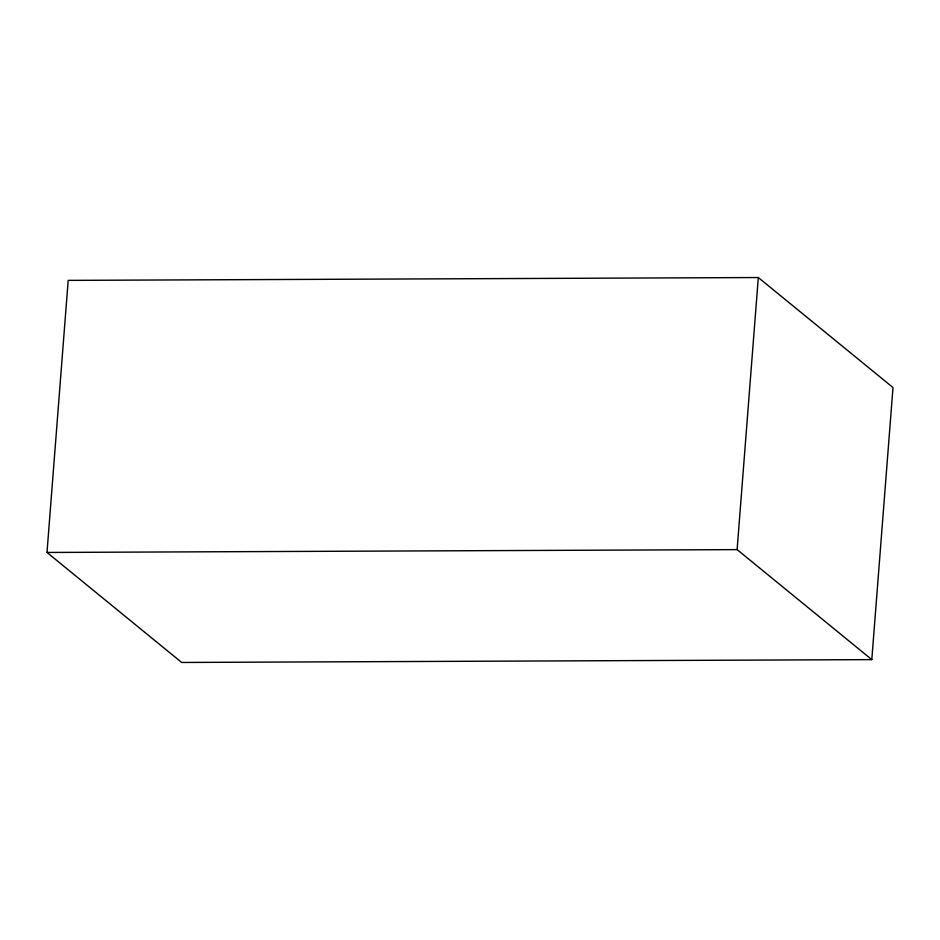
<?xml version="1.0" encoding="UTF-8"?>
<svg xmlns="http://www.w3.org/2000/svg" width="940" height="940" viewBox="0 0 940 940"><rect width="100%" height="100%" fill="white"/><g stroke="black" fill="none" stroke-linecap="round" stroke-linejoin="round"><path stroke-width="1.41" d="M47 552.462L68.197 280.379L758.31 277.535L893 387.538L871.803 659.621L181.69 662.465L47 552.462L737.113 549.618L871.803 659.621M737.113 549.618L758.31 277.535"/></g></svg>
